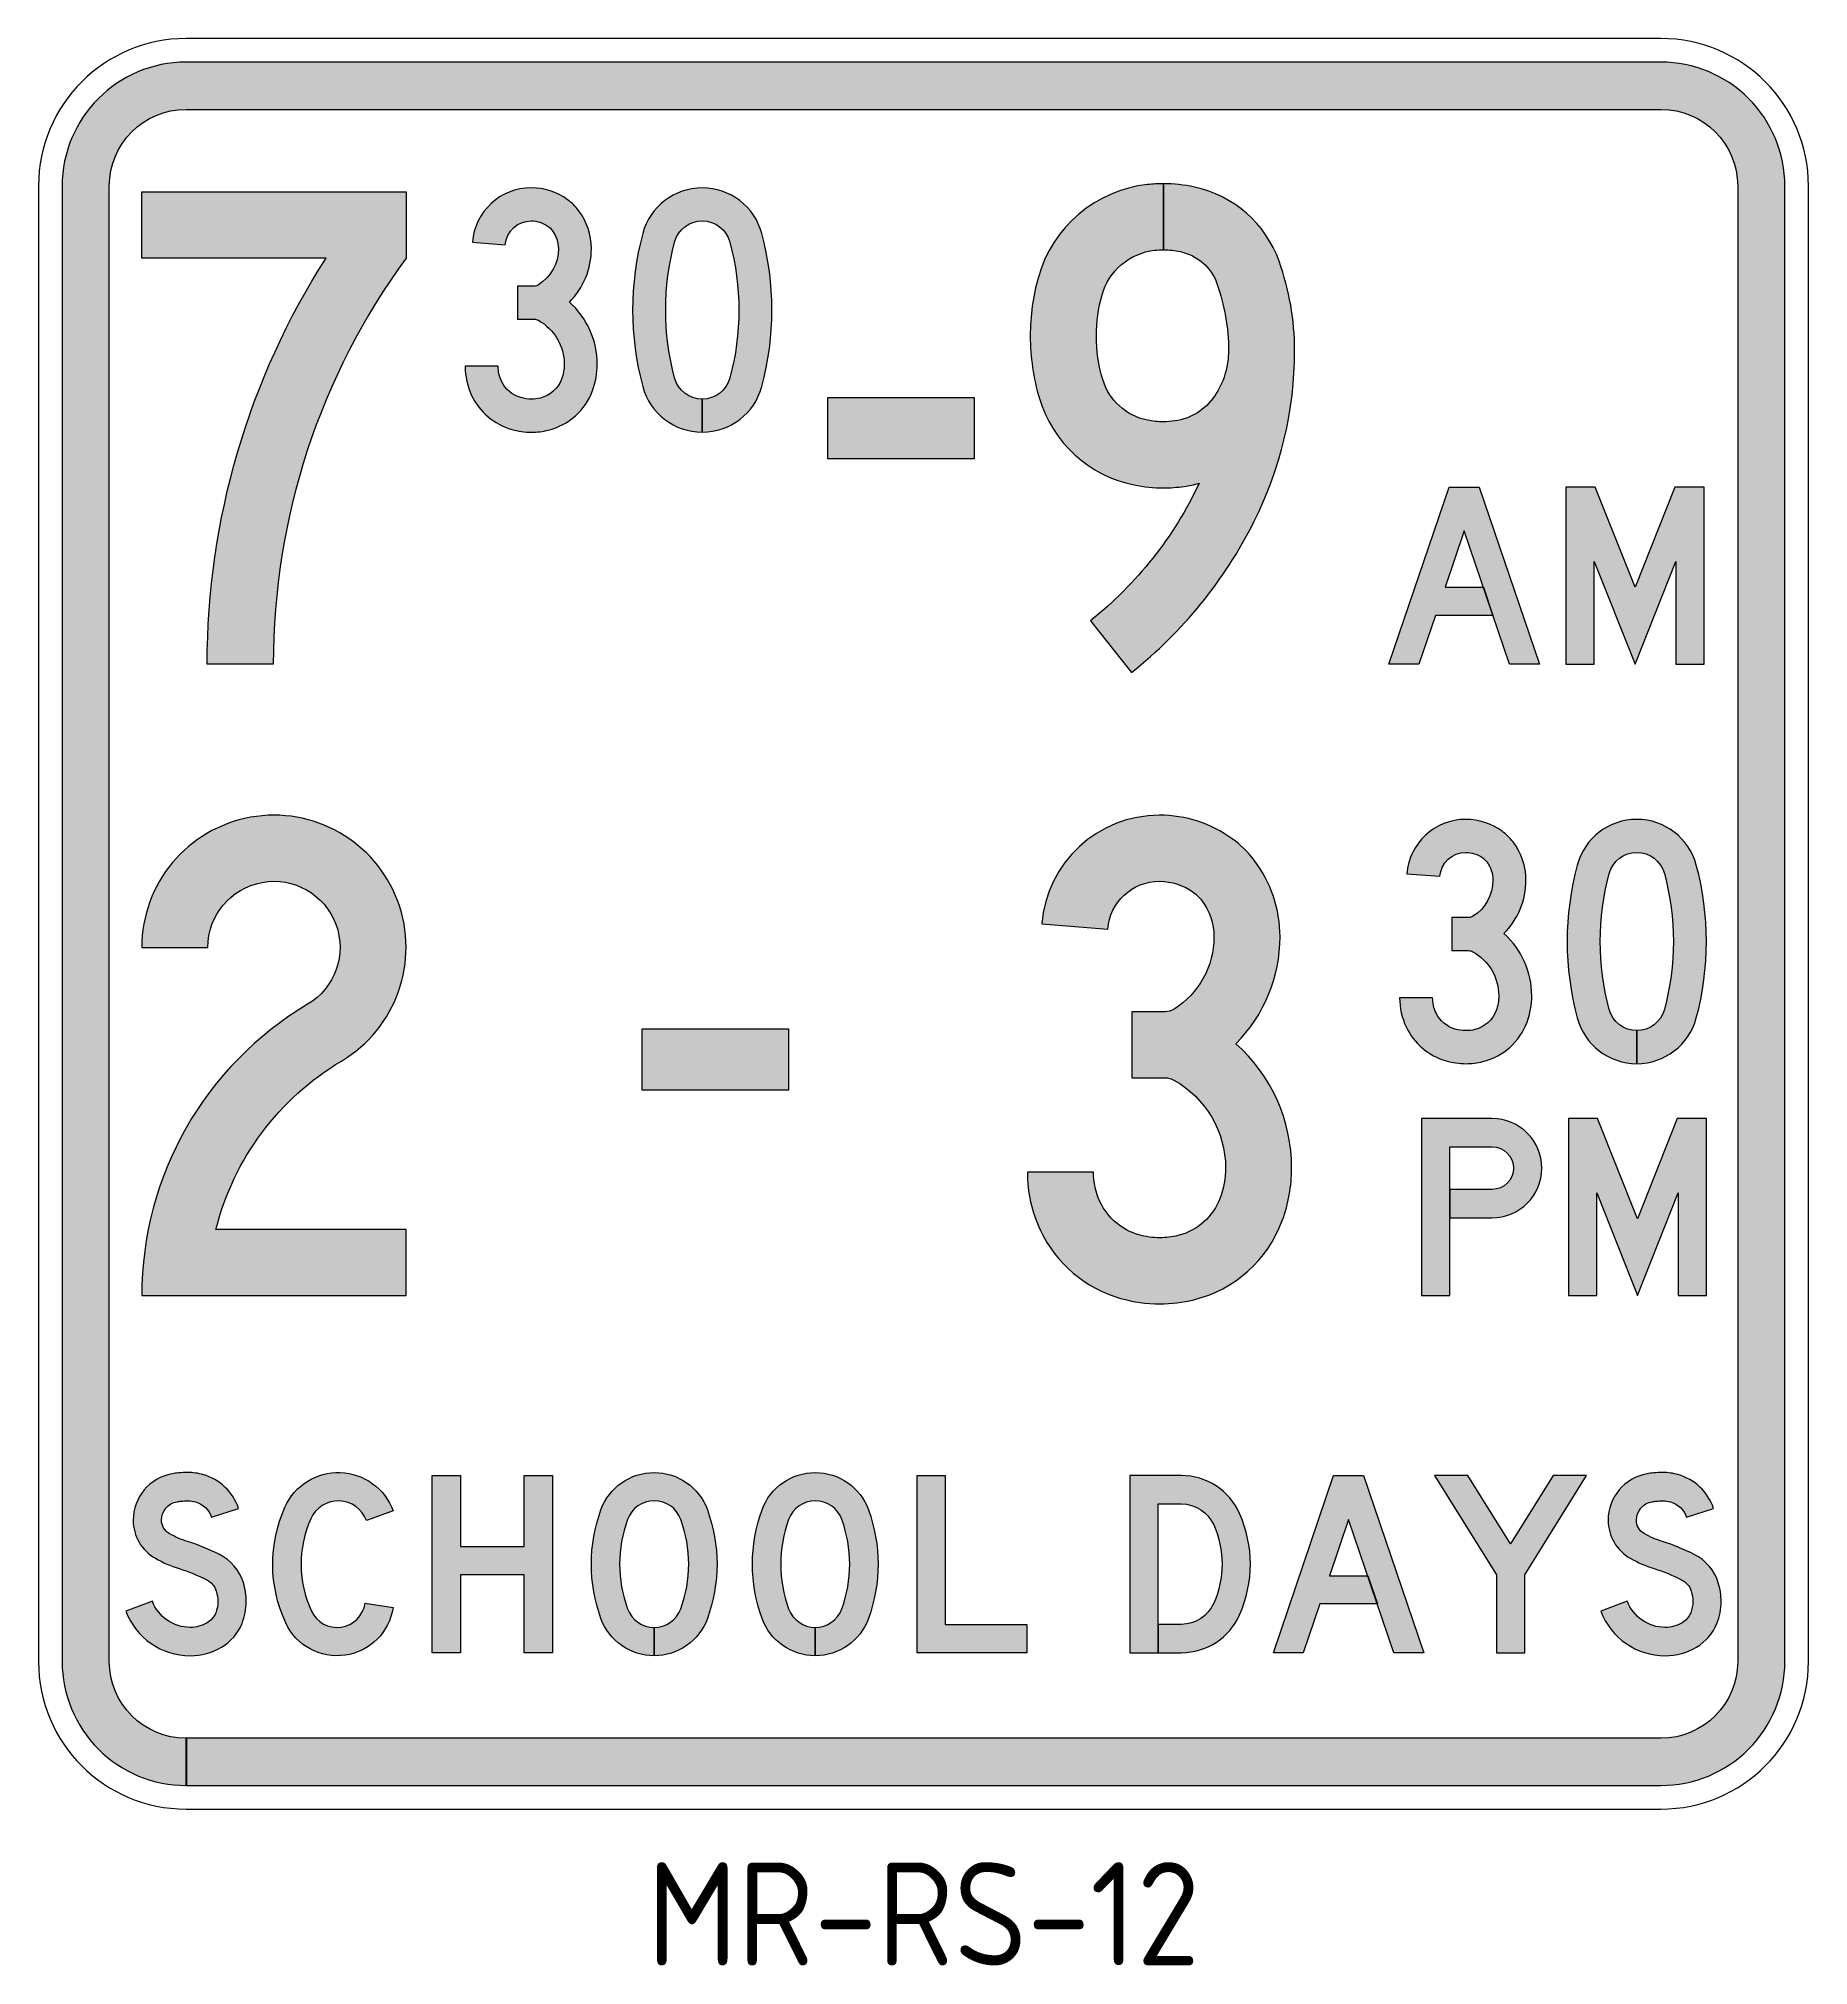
# Model space of a CAD drawing. Header units: millimetres. Extents: x 316.4 to 376.4, y 49.5 to 114.8.
import ezdxf
from ezdxf.enums import TextEntityAlignment as Align

# ---------------------------------------------------------------- set-up
doc = ezdxf.new("R2010")
doc.units = ezdxf.units.MM
doc.layers.add('CNSTRN', color=2, linetype='Continuous')
doc.layers.add('DIM', color=1, linetype='Continuous')
doc.layers.add('GSBWFILL', color=4, linetype='Continuous', lineweight=0)
doc.styles.add('T35', font='isocp2.shx', dxfattribs={"height": 3.5})
doc.styles.add('TSText', font='isocp2.shx', dxfattribs={"height": 25})

# ---------------------------------------------------------------- blocks, each defined once
blk = doc.blocks.new('*U40')
at = {"layer": 'GSBWFILL', "transparency": 33554687}
blk.add_hatch(color=256, dxfattribs=at).paths.add_polyline_path([(-249.8400000000001, -292), (250, -292, 0.414213562373095), (292, -250), (292, 250, 0.414213562373095), (250, 292), (-250, 292, 0.414213562373095), (-292, 250), (-292, -250, 0.414213562373095), (-250, -292), (-250, -276, -0.414213562373095), (-276, -250), (-276, 250, -0.414213562373095), (-250, 276), (250, 276, -0.414213562373095), (276, 250), (276, -250, -0.414213562373095), (250, -276), (-249.8400000000001, -276)])
at = {"layer": 'GSBWFILL', "linetype": 'Continuous', "transparency": 33554687}
for points in [[(-250, -300), (250, -300, 0.414213562373095), (300, -250), (300, 250, 0.414213562373095), (250, 300), (-250, 300, 0.414213562373095), (-300, 250), (-300, -250, 0.414213562373095), (-250, -300)], [(-249.8400000000001, -292), (250, -292, 0.414213562373095), (292, -250), (292, 250, 0.414213562373095), (250, 292), (-250, 292, 0.414213562373095), (-292, 250), (-292, -250, 0.414213562373095), (-250, -292), (-250, -276, -0.414213562373095), (-276, -250), (-276, 250, -0.414213562373095), (-250, 276), (250, 276, -0.414213562373095), (276, 250), (276, -250, -0.414213562373095), (250, -276), (-249.8400000000001, -276), (-249.8400000000001, -292)]]:
    blk.add_lwpolyline(points, format="xyb", close=True, dxfattribs=at).dxf.unprotected_set("ltscale", 0)
at = {"layer": 'GSBWFILL', "color": 250, "transparency": 33554687, "style": 'TSText'}
for s in ['panelStyle:MR-RS-VARIOUS - SCHOOL.ssm', 'levels:GSCOLORFILL|GSBWFILL|GSOUTLINE', 'chevronShoulderRadius:300.000', 'constructPanels:900|600|450', 'panelBorderRadius:300.000', 'chevronTipRadius:300.000', 'constructPanelMode:0', 'panelRoundCorners:0', 'panelStation:none', 'panelHeightLock:1', 'panelWidthLock:1', 'heightRounding:2', 'legendMaterial:0', 'panelName:name', 'widthRounding:2', 'panelStandard:1', 'panelMounting:1', 'panelMaterial:0', 'panelQuantity:1', 'marginAlign:9', 'panelShape:0', 'panelSizes:', 'version:2']:
    blk.add_text(s, height=0.001, dxfattribs=at).set_placement((0, 299.998), align=Align.CENTER)
blk = doc.blocks.new('*U3')
at = {"layer": 'GSBWFILL'}
h = blk.add_hatch(color=256, dxfattribs=at)
edge = h.paths.add_edge_path()
edge.add_arc((70.1138021978752, 139.8349602439575), 31.66503975604246, 74.46761882983742, 89.99999999999937, ccw=False)
edge.add_arc((71.36961921618118, 144.3533723390851), 26.97535701145702, 18.43416843661788, 74.46761882983628, ccw=False)
edge.add_line((96.96080605563552, 152.8833806652067), (127.318809418287, 163.002255693254))
edge.add_arc((71.36961921618013, 144.353372339084), 58.97535701145839, 18.43416843661881, 74.46761882983712)
edge.add_arc((70.11380219787513, 139.8349602439581), 63.66503975604186, 74.46761882983803, 90.00000000000006)
edge.add_arc((70.11380219787479, 87.17811100693719), 116.3218889930628, 89.99999999999987, 95.20208452342816)
edge.add_arc((67.43430500120193, 116.6089654807103), 86.76931042056951, 95.20208452342852, 100.0660043927368)
edge.add_arc((61.58281260194144, 149.5723280011554), 53.29061223869738, 100.0660043927364, 179.9999999999999)
edge.add_arc((57.59622376642022, 149.5723280011556), 49.30402340317619, 180.0000000000001, 240.52539161732)
edge.add_arc((102.7723739602681, 229.5035335058323), 141.1184131237857, 240.5253916173195, 252.4229875600029)
edge.add_arc((-5.154268137836397, -111.1985611304839), 216.2694397253923, 63.49479254048009, 72.42298756000332, ccw=False)
edge.add_arc((81.8551508929528, 63.27562188433962), 21.30308483623306, 17.092358613637998, 63.49479254048009, ccw=False)
edge.add_arc((63.63858117502647, 57.67413260573667), 40.36141882497338, -1.1368683772161603e-13, 17.092358613637487, ccw=False)
edge.add_arc((69.91031519401423, 57.67413260573653), 34.08968480598563, -21.835978028378975, 1.1368683772161603e-13, ccw=False)
edge.add_arc((80.10296240503372, 53.58993848622089), 23.1092158372125, 300.4201037662424, 338.16402197162085, ccw=False)
edge.add_arc((72.8177436446915, 65.99731672222809), 37.49731672222812, 270.00000000000006, 300.4201037662424, ccw=False)
edge.add_arc((72.81774364469152, 74.31938926379087), 45.8193892637909, 200.6540005308844, 270.00000000000006, ccw=False)
edge.add_line((29.94328044301864, 58.15780401743604), (-1.13686837721616e-13, 46.87064510517077))
edge.add_arc((72.81774364469149, 74.31938926379078), 77.81938926379081, 200.6540005308842, 269.9999999999999)
edge.add_arc((72.81774364469143, 65.9973167222284), 69.49731672222843, 269.9999999999999, 300.4201037662422)
edge.add_arc((80.10296240503381, 53.58993848622085), 55.10921583721243, 300.4201037662423, 338.1640219716208)
edge.add_arc((69.91031519401425, 57.67413260573646), 66.08968480598561, 338.1640219716209, 360.0000000000001)
edge.add_arc((63.63858117502667, 57.67413260573663), 72.36141882497319, 359.9999999999999, 377.0923586136376)
edge.add_arc((81.85515089295305, 63.2756218843399), 53.30308483623273, 17.09235861363743, 63.49479254047981)
edge.add_arc((-5.154268137833228, -111.198561130476), 248.2694397253839, 63.49479254047989, 72.4229875600031)
edge.add_arc((102.7723739602719, 229.5035335058409), 109.118413123795, 240.5253916173198, 252.4229875600031, ccw=False)
edge.add_arc((57.59622376642032, 149.5723280011554), 17.30402340317604, 179.9999999999995, 240.5253916173191, ccw=False)
edge.add_arc((61.58281260194153, 149.5723280011556), 21.29061223869724, 100.06600439273649, 180.0000000000001, ccw=False)
edge.add_arc((67.4343050012016, 116.6089654807101), 54.76931042056966, 95.20208452342831, 100.06600439273649, ccw=False)
edge.add_arc((70.11380219787529, 87.17811100693228), 84.32188899306769, 89.99999999999977, 95.20208452342808, ccw=False)
blk.add_lwpolyline([(70.11380219787551, 171.5, -0.06787675261042452), (78.59315953967004, 170.3435695505434, -0.2494830365654269), (96.96080605563552, 152.8833806652067), (127.318809418287, 163.002255693254, 0.2494830365654264), (87.16221351932367, 201.1749061075884, 0.06787675261042452), (70.11380219787506, 203.5, 0.02270227471950201), (59.56703468978421, 203.0208818389779, 0.02122604096759155), (52.26854324855614, 202.0426409332105, 0.3636441175402912), (8.292200363244035, 149.5723280011555, 0.2704077510795036), (33.33678063119186, 106.6495351923277, 0.0519597405227712), (60.15638590907119, 94.97367033413467, -0.03897631886995447), (91.3622734742722, 82.33962051430993, -0.2052815878054308), (102.2173258005501, 69.53687228439209, -0.07471806484743376), (103.9999999999999, 57.67413260573662, -0.09556678149168694), (101.5541485995273, 44.99444737401317, -0.1661941654668835), (91.80399884476228, 33.66202833871628, -0.1335177693873042), (72.81774364469155, 28.49999999999997, -0.3121642975364797), (29.94328044301864, 58.15780401743604), (-1.13686837721616e-13, 46.87064510517077, 0.3121642975364798), (72.81774364469138, -3.500000000000028, 0.1335177693873042), (108.0067626559154, 6.067274401056522, 0.1661941654668837), (131.2582269663246, 33.09202205901265, 0.09556678149168694), (135.9999999999999, 57.67413260573656, 0.07471806484743371), (132.8039568942248, 78.94208351750389, 0.2052815878054319), (105.6432062565886, 110.9762222482267, 0.03897631886995447), (69.8199839289999, 125.4796512773732, -0.05195974052277098), (49.08199018496825, 134.5078979602233, -0.2704077510795024), (40.29220036324429, 149.5723280011556, -0.3636441175402912), (57.86158500182572, 170.5352150791966, -0.02122604096759155), (62.46843668024738, 171.1526866203946, -0.02270227471950201)], format="xyb", close=True, dxfattribs=at)
blk = doc.blocks.new('*U4')
at = {"layer": 'GSBWFILL', "linetype": 'Continuous'}
blk.add_hatch(color=256, dxfattribs=at).paths.add_polyline_path([(13.72124205111108, 164.4021739130435, 0.2166768782576797), (14.62675417347889, 33.60638297872346, 0.7444135620073872), (136, 51.04683606026732), (104.3509964946425, 55.77341803013366, -0.7444135620073867), (43.66437358138194, 47.05319148936167, -0.2166768782576799), (42.94225631924041, 151.3586956521739, -0.6740116141040629), (105.934343747456, 149.1418350505327), (136, 160.0988562745634, 0.6740116141040616)])
at = {"layer": 'GSBWFILL'}
blk.add_lwpolyline([(136, 51.04683606026732, -0.744413562007387), (14.6267541734789, 33.60638297872336, -0.2166768782576799), (13.72124205111101, 164.4021739130435, -0.674011614104063), (136, 160.0988562745634), (105.934343747456, 149.1418350505327, 0.6740116141040626), (42.94225631924041, 151.3586956521739, 0.21667687825768), (43.66437358138194, 47.05319148936167, 0.744413562007387), (104.3509964946425, 55.77341803013366)], format="xyb", close=True, dxfattribs=at)
blk = doc.blocks.new('*U5')
at = {"layer": 'GSBWFILL', "linetype": 'Continuous'}
blk.add_hatch(color=256, dxfattribs=at).paths.add_polyline_path([(0, 0), (32, 0), (32, 88), (104, 88), (104, 0), (136, 0), (136, 200), (104, 200), (104, 120), (32, 120), (32, 200), (0, 200)])
at = {"layer": 'GSBWFILL'}
blk.add_lwpolyline([(0, 200), (32, 200), (32, 120), (104, 120), (104, 200), (136, 200), (136, 0), (104, 0), (104, 88), (32, 88), (32, 0), (0, 0)], close=True, dxfattribs=at)
blk = doc.blocks.new('*U6')
at = {"layer": 'GSBWFILL', "linetype": 'Continuous'}
blk.add_hatch(color=256, dxfattribs=at).paths.add_polyline_path([(10.8974677644866, 161.4928538138885, 0.177215189873418), (10.89746776448655, 38.50714618611153, 0.3148253933391206), (71, -3.499999999999993), (71, 28.5, -0.3148253933391204), (40.9487338822433, 49.50357309305578, -0.1772151898734181), (40.94873388224336, 150.4964269069443, -0.6989247311827949), (101.0512661177567, 150.4964269069442, -0.177215189873418), (101.0512661177567, 49.50357309305575, -0.3147395270879065), (71.00999999999999, 28.50000156250005), (71.00999999999999, -3.499999218749977, 0.3147824596861237), (131.1025322355135, 38.5071461861116, 0.1772151898734178), (131.1025322355134, 161.4928538138885, 0.6989247311827947)])
at = {"layer": 'GSBWFILL'}
blk.add_lwpolyline([(71, -3.499999999999986, -0.3148253933391205), (10.89746776448658, 38.50714618611153, -0.1772151898734181), (10.89746776448658, 161.4928538138885, -0.6989247311827952), (131.1025322355134, 161.4928538138885, -0.1772151898734181), (131.1025322355134, 38.50714618611148, -0.3147824596861233), (71.00999999999999, -3.499999218749981), (71.00999999999999, 28.50000156250004, 0.3147395270879066), (101.0512661177567, 49.50357309305574, 0.1772151898734181), (101.0512661177567, 150.4964269069443, 0.6989247311827952), (40.94873388224335, 150.4964269069442, 0.1772151898734181), (40.94873388224329, 49.50357309305576, 0.3148253933391204), (71, 28.5)], format="xyb", close=True, dxfattribs=at)
blk = doc.blocks.new('*U7')
at = {"layer": 'GSBWFILL', "linetype": 'Continuous'}
blk.add_hatch(color=256, dxfattribs=at).paths.add_polyline_path([(10.8974677644866, 161.4928538138885, 0.177215189873418), (10.89746776448655, 38.50714618611153, 0.3148253933391206), (71, -3.499999999999993), (71, 28.5, -0.3148253933391204), (40.9487338822433, 49.50357309305578, -0.1772151898734181), (40.94873388224336, 150.4964269069443, -0.6989247311827949), (101.0512661177567, 150.4964269069442, -0.177215189873418), (101.0512661177567, 49.50357309305575, -0.3147395270879065), (71.00999999999999, 28.50000156250005), (71.00999999999999, -3.499999218749977, 0.3147824596861237), (131.1025322355135, 38.5071461861116, 0.1772151898734178), (131.1025322355134, 161.4928538138885, 0.6989247311827947)])
at = {"layer": 'GSBWFILL'}
blk.add_lwpolyline([(71, -3.499999999999986, -0.3148253933391205), (10.89746776448658, 38.50714618611153, -0.1772151898734181), (10.89746776448658, 161.4928538138885, -0.6989247311827952), (131.1025322355134, 161.4928538138885, -0.1772151898734181), (131.1025322355134, 38.50714618611148, -0.3147824596861233), (71.00999999999999, -3.499999218749981), (71.00999999999999, 28.50000156250004, 0.3147395270879066), (101.0512661177567, 49.50357309305574, 0.1772151898734181), (101.0512661177567, 150.4964269069443, 0.6989247311827952), (40.94873388224335, 150.4964269069442, 0.1772151898734181), (40.94873388224329, 49.50357309305576, 0.3148253933391204), (71, 28.5)], format="xyb", close=True, dxfattribs=at)
blk = doc.blocks.new('*U8')
at = {"layer": 'GSBWFILL', "linetype": 'Continuous'}
blk.add_hatch(color=256, dxfattribs=at).paths.add_polyline_path([(32, 32), (124, 32), (124, 0), (0, 0), (0, 200), (32, 200)])
at = {"layer": 'GSBWFILL'}
blk.add_lwpolyline([(32, 32), (124, 32), (124, 0), (0, 0), (0, 200), (32, 200)], close=True, dxfattribs=at)
blk = doc.blocks.new('*U2')
at = {"layer": 'CNSTRN', "color": 28}
for name, p, xscale, yscale, zscale in [('*U3', (0, 0), 0.300000000000001, 0.300000000000001, 0.300000000000001), ('*U4', (49.80000000000018, 0), 0.300000000000001, 0.300000000000001, 0.300000000000001), ('*U5', (103.8000000000002, 0), 0.300000000000001, 0.300000000000001, 0.300000000000001), ('*U6', (157.7999999999997, 0), 0.3, 0.3, 0.3), ('*U7', (212.4000000000001, 0), 0.3, 0.3, 0.3), ('*U8', (268.2000000000003, 0), 0.3, 0.3, 0.3)]:
    blk.add_blockref(name, p, dxfattribs=dict(at, xscale=xscale, yscale=yscale, zscale=zscale))
blk = doc.blocks.new('*U10')
at = {"layer": 'GSBWFILL', "linetype": 'Continuous'}
blk.add_hatch(color=256, dxfattribs=at).paths.add_polyline_path([(0, 0), (32, 0), (32, 168), (58.06346010171023, 168, -0.2964931262111151), (94.62198769690465, 144.2318840579709, -0.212019282081777), (94.62198769690458, 55.76811594202892, -0.2964931262111143), (58.06346010171029, 32), (32.00999999999999, 31.99999999999999), (32.00999999999999, 0), (58.06346010171028, 0, 0.2964931262111141), (123.8688097730599, 42.78260869565198, 0.2120192820817773), (123.8688097730601, 157.2173913043477, 0.2964931262111152), (58.06346010171021, 200), (0, 200)])
at = {"layer": 'GSBWFILL'}
blk.add_lwpolyline([(32.00999999999999, 31.99999999999999), (32.00999999999999, 0), (58.06346010171023, 0, 0.2964931262111147), (123.86880977306, 42.78260869565205, 0.2120192820817774), (123.8688097730601, 157.2173913043478, 0.2964931262111148), (58.06346010171023, 200), (0, 200), (0, 0), (32, 0), (32, 168), (58.06346010171023, 168, -0.2964931262111147), (94.62198769690463, 144.231884057971, -0.2120192820817771), (94.62198769690457, 55.76811594202893, -0.2964931262111147), (58.06346010171023, 32)], format="xyb", close=True, dxfattribs=at)
blk = doc.blocks.new('*U11')
at = {"layer": 'GSBWFILL', "linetype": 'Continuous'}
blk.add_hatch(color=256, dxfattribs=at).paths.add_polyline_path([(0, 0), (68, 200), (102, 200), (170, 0), (136.2009704281322, 0), (85, 150.5910894945062), (63.37275643622598, 86.9815496010532), (106.6166813670329, 86.9815496010532), (117.4966813670329, 54.9815496010532), (52.49275643622593, 54.9815496010532), (33.79902957186789, 0)])
at = {"layer": 'GSBWFILL'}
blk.add_lwpolyline([(0, 0), (68, 200), (102, 200), (170, 0), (136.2009704281322, 0), (85, 150.5910894945062), (63.37275643622598, 86.9815496010532), (106.6166813670329, 86.9815496010532), (117.4966813670329, 54.9815496010532), (52.49275643622593, 54.9815496010532), (33.79902957186789, 0)], close=True, dxfattribs=at)
blk = doc.blocks.new('*U12')
at = {"layer": 'GSBWFILL', "linetype": 'Continuous'}
blk.add_hatch(color=256, dxfattribs=at).paths.add_polyline_path([(70.00000000000001, 87.99999999999996), (70, 0), (102, 0), (102, 87.99999999999997), (172, 200), (134.2640754717736, 200), (86.00000000000001, 122.7774792451623), (37.73592452822641, 200), (0, 200)])
at = {"layer": 'GSBWFILL'}
blk.add_lwpolyline([(70, 0), (102, 0), (102, 87.99999999999997), (172, 200), (134.2640754717736, 200), (86, 122.7774792451623), (37.73592452822641, 200), (0, 200), (70, 87.99999999999997)], close=True, dxfattribs=at)
blk = doc.blocks.new('*U13')
at = {"layer": 'GSBWFILL'}
h = blk.add_hatch(color=256, dxfattribs=at)
edge = h.paths.add_edge_path()
edge.add_arc((70.1138021978752, 139.8349602439575), 31.66503975604246, 74.46761882983742, 89.99999999999937, ccw=False)
edge.add_arc((71.36961921618118, 144.3533723390851), 26.97535701145702, 18.43416843661788, 74.46761882983628, ccw=False)
edge.add_line((96.96080605563552, 152.8833806652067), (127.318809418287, 163.002255693254))
edge.add_arc((71.36961921618013, 144.353372339084), 58.97535701145839, 18.43416843661881, 74.46761882983712)
edge.add_arc((70.11380219787513, 139.8349602439581), 63.66503975604186, 74.46761882983803, 90.00000000000006)
edge.add_arc((70.11380219787479, 87.17811100693719), 116.3218889930628, 89.99999999999987, 95.20208452342816)
edge.add_arc((67.43430500120193, 116.6089654807103), 86.76931042056951, 95.20208452342852, 100.0660043927368)
edge.add_arc((61.58281260194144, 149.5723280011554), 53.29061223869738, 100.0660043927364, 179.9999999999999)
edge.add_arc((57.59622376642022, 149.5723280011556), 49.30402340317619, 180.0000000000001, 240.52539161732)
edge.add_arc((102.7723739602681, 229.5035335058323), 141.1184131237857, 240.5253916173195, 252.4229875600029)
edge.add_arc((-5.154268137836397, -111.1985611304839), 216.2694397253923, 63.49479254048009, 72.42298756000332, ccw=False)
edge.add_arc((81.8551508929528, 63.27562188433962), 21.30308483623306, 17.092358613637998, 63.49479254048009, ccw=False)
edge.add_arc((63.63858117502647, 57.67413260573667), 40.36141882497338, -1.1368683772161603e-13, 17.092358613637487, ccw=False)
edge.add_arc((69.91031519401423, 57.67413260573653), 34.08968480598563, -21.835978028378975, 1.1368683772161603e-13, ccw=False)
edge.add_arc((80.10296240503372, 53.58993848622089), 23.1092158372125, 300.4201037662424, 338.16402197162085, ccw=False)
edge.add_arc((72.8177436446915, 65.99731672222809), 37.49731672222812, 270.00000000000006, 300.4201037662424, ccw=False)
edge.add_arc((72.81774364469152, 74.31938926379087), 45.8193892637909, 200.6540005308844, 270.00000000000006, ccw=False)
edge.add_line((29.94328044301864, 58.15780401743604), (-1.13686837721616e-13, 46.87064510517077))
edge.add_arc((72.81774364469149, 74.31938926379078), 77.81938926379081, 200.6540005308842, 269.9999999999999)
edge.add_arc((72.81774364469143, 65.9973167222284), 69.49731672222843, 269.9999999999999, 300.4201037662422)
edge.add_arc((80.10296240503381, 53.58993848622085), 55.10921583721243, 300.4201037662423, 338.1640219716208)
edge.add_arc((69.91031519401425, 57.67413260573646), 66.08968480598561, 338.1640219716209, 360.0000000000001)
edge.add_arc((63.63858117502667, 57.67413260573663), 72.36141882497319, 359.9999999999999, 377.0923586136376)
edge.add_arc((81.85515089295305, 63.2756218843399), 53.30308483623273, 17.09235861363743, 63.49479254047981)
edge.add_arc((-5.154268137833228, -111.198561130476), 248.2694397253839, 63.49479254047989, 72.4229875600031)
edge.add_arc((102.7723739602719, 229.5035335058409), 109.118413123795, 240.5253916173198, 252.4229875600031, ccw=False)
edge.add_arc((57.59622376642032, 149.5723280011554), 17.30402340317604, 179.9999999999995, 240.5253916173191, ccw=False)
edge.add_arc((61.58281260194153, 149.5723280011556), 21.29061223869724, 100.06600439273649, 180.0000000000001, ccw=False)
edge.add_arc((67.4343050012016, 116.6089654807101), 54.76931042056966, 95.20208452342831, 100.06600439273649, ccw=False)
edge.add_arc((70.11380219787529, 87.17811100693228), 84.32188899306769, 89.99999999999977, 95.20208452342808, ccw=False)
blk.add_lwpolyline([(70.11380219787551, 171.5, -0.06787675261042452), (78.59315953967004, 170.3435695505434, -0.2494830365654269), (96.96080605563552, 152.8833806652067), (127.318809418287, 163.002255693254, 0.2494830365654264), (87.16221351932367, 201.1749061075884, 0.06787675261042452), (70.11380219787506, 203.5, 0.02270227471950201), (59.56703468978421, 203.0208818389779, 0.02122604096759155), (52.26854324855614, 202.0426409332105, 0.3636441175402912), (8.292200363244035, 149.5723280011555, 0.2704077510795036), (33.33678063119186, 106.6495351923277, 0.0519597405227712), (60.15638590907119, 94.97367033413467, -0.03897631886995447), (91.3622734742722, 82.33962051430993, -0.2052815878054308), (102.2173258005501, 69.53687228439209, -0.07471806484743376), (103.9999999999999, 57.67413260573662, -0.09556678149168694), (101.5541485995273, 44.99444737401317, -0.1661941654668835), (91.80399884476228, 33.66202833871628, -0.1335177693873042), (72.81774364469155, 28.49999999999997, -0.3121642975364797), (29.94328044301864, 58.15780401743604), (-1.13686837721616e-13, 46.87064510517077, 0.3121642975364798), (72.81774364469138, -3.500000000000028, 0.1335177693873042), (108.0067626559154, 6.067274401056522, 0.1661941654668837), (131.2582269663246, 33.09202205901265, 0.09556678149168694), (135.9999999999999, 57.67413260573656, 0.07471806484743371), (132.8039568942248, 78.94208351750389, 0.2052815878054319), (105.6432062565886, 110.9762222482267, 0.03897631886995447), (69.8199839289999, 125.4796512773732, -0.05195974052277098), (49.08199018496825, 134.5078979602233, -0.2704077510795024), (40.29220036324429, 149.5723280011556, -0.3636441175402912), (57.86158500182572, 170.5352150791966, -0.02122604096759155), (62.46843668024738, 171.1526866203946, -0.02270227471950201)], format="xyb", close=True, dxfattribs=at)
blk = doc.blocks.new('*U9')
at = {"layer": 'CNSTRN', "color": 28, "xscale": 0.3, "yscale": 0.3, "zscale": 0.3}
for name, p in [('*U10', (0, 0)), ('*U11', (48.60000000000036, 0)), ('*U12', (103.2000000000007, 0)), ('*U13', (159.6000000000013, 0))]:
    blk.add_blockref(name, p, dxfattribs=at)
blk = doc.blocks.new('*U1')
at = {"layer": 'CNSTRN'}
for name, p in [('*U2', (-270.4000000000001, 0)), ('*U9', (70, 0))]:
    blk.add_blockref(name, p, dxfattribs=at)
blk = doc.blocks.new('*U16')
at = {"layer": 'GSBWFILL', "linetype": 'Continuous'}
blk.add_hatch(color=256, dxfattribs=at).paths.add_polyline_path([(78.06972671074709, 172, 0.1433369753459207), (27.72750158428391, 0), (55.72750158428391, 7.21433546582717e-15, -0.1594251602212734), (112, 171.9999999999999), (112, 200), (0, 200), (0, 172)])
at = {"layer": 'GSBWFILL'}
blk.add_lwpolyline([(78.06972671074709, 172), (0, 172), (0, 200), (112, 200), (112, 172, 0.1594251602212734), (55.72750158428391, 7.21433546582717e-15), (27.72750158428391, 0, -0.1433369753459207)], format="xyb", close=True, dxfattribs=at)
blk = doc.blocks.new('*U15')
at = {"layer": 'GSBWFILL', "color": 28, "xscale": 0.8, "yscale": 0.8, "zscale": 0.8}
blk.add_blockref('*U16', (0, 0), dxfattribs=at)
blk = doc.blocks.new('*U18')
at = {"layer": 'GSBWFILL'}
blk.add_hatch(color=256, dxfattribs=at).paths.add_polyline_path([(79.06559385983343, 151.982865284805, -0.2572183542099593), (62.18228721631272, 121.3351973056673, -0.1418789520415105), (58.43217695634839, 120.2492134167119), (44.34591521006371, 120.2492134167119), (44.34591521006371, 92.2492134167119), (58.43217670941601, 92.24921341671187, -0.1276677439317183), (62.08645263713743, 91.3006870078609, -0.2721538480983702), (84, 54.02313043583626, -0.08871092385597339), (81.75201983615506, 41.45258501011412, -0.2487393613987962), (63.82291649832285, 25.43025094220387, -0.06050160346199018), (56.16323677358434, 24.5, -0.06985037675322504), (47.19446179470941, 25.75908780658552, -0.2154827893176531), (30.866011501809, 39.60818948092788, -0.1111791225169995), (28.00000000000001, 52.33803142670195), (0, 52.33803142670193, 0.111179122517), (5.567629022059691, 27.60852932289372, 0.2154827893176532), (39.4848053026044, -1.158586624422576, 0.06985037675322484), (56.16323677358429, -3.5, 0.06050160346199041), (70.52513625746963, -1.755779483367647, 0.2487393613987976), (108.0166441573397, 31.74848745974736, 0.08871092385597341), (112, 54.02313043583628, 0.2135633460853726), (88.41694618036468, 106.7181447952701, 0.1979256153514739), (107.0655938598335, 151.982865284805, 0.1640392514611141), (96.13756926051002, 184.3957288083818, 0.07313119875606869), (86.86127199355462, 193.4707212456755, 0.158412135086871), (56, 203.5, 0.3911906155573765), (6.147615321217472, 157.4492843924172), (34.05975567646675, 155.2328862357525, -0.3911906155573769), (56.00000000000006, 175.5, -0.15841213508687), (70.40083702608212, 170.8200241111145, -0.0731311987560689), (73.85340527747815, 167.4423800071171, -0.164039251461114)])
blk.add_lwpolyline([(108.0166441573397, 31.74848745974736, 0.08871092385597341), (112, 54.02313043583628, 0.2135633460853725), (88.41694618036468, 106.7181447952701, 0.1979256153514738), (107.0655938598335, 151.982865284805, 0.1640392514611141), (96.13756926051002, 184.3957288083818, 0.07313119875606872), (86.86127199355462, 193.4707212456755, 0.158412135086871), (56, 203.5, 0.3911906155573764), (6.147615321217472, 157.4492843924172), (34.05975567646675, 155.2328862357525, -0.3911906155573769), (56.00000000000006, 175.5, -0.1584121350868701), (70.40083702608212, 170.8200241111145, -0.07313119875606891), (73.85340527747815, 167.4423800071171, -0.164039251461114), (79.06559385983343, 151.982865284805, -0.2572183542099591), (62.18228721631272, 121.3351973056673, -0.141878952041503), (58.4321769563486, 120.2492134167119), (44.34591521006371, 120.2492134167119), (44.34591521006371, 92.24921341671188), (58.43217670941601, 92.24921341671187, -0.1276677439317183), (62.08645263713743, 91.3006870078609, -0.2721538480983702), (84, 54.02313043583626, -0.08871092385597341), (81.75201983615506, 41.45258501011412, -0.2487393613987963), (63.82291649832285, 25.43025094220387, -0.06050160346199018), (56.16323677358434, 24.5, -0.06985037675322504), (47.19446179470941, 25.75908780658552, -0.215482789317653), (30.866011501809, 39.60818948092788, -0.1111791225169995), (28, 52.33803142670195), (0, 52.33803142670193, 0.111179122517), (5.567629022059691, 27.60852932289372, 0.2154827893176532), (39.4848053026044, -1.158586624422576, 0.06985037675322482), (56.16323677358429, -3.5, 0.06050160346199041), (70.52513625746963, -1.755779483367647, 0.2487393613987975)], format="xyb", close=True, dxfattribs=at)
blk = doc.blocks.new('*U19')
at = {"layer": 'GSBWFILL', "linetype": 'Continuous'}
blk.add_hatch(color=256, dxfattribs=at).paths.add_polyline_path([(8.543920128746649, 164.7993942348763, 0.1318518518518518), (8.543920128746713, 35.20060576512357, 0.3393449963604895), (59, -3.500000000000064), (59, 24.49999999999995, -0.339344996360489), (35.58700107432706, 42.45813791942977, -0.1318518518518517), (35.58700107432706, 157.5418620805702, -0.7670157068062815), (82.4129989256729, 157.5418620805702, -0.1318518518518519), (82.41299892567302, 42.45813791942976, -0.3392299954809407), (59.00999999999999, 24.50000206258143), (59.00999999999999, -3.499999042905948, 0.339291631812318), (109.4560798712533, 35.2006057651236, 0.1318518518518518), (109.4560798712533, 164.7993942348763, 0.767015706806283)])
at = {"layer": 'GSBWFILL'}
blk.add_lwpolyline([(59, 24.49999999999994, -0.3393449963604899), (35.58700107432702, 42.45813791942983, -0.1318518518518517), (35.58700107432708, 157.5418620805703, -0.7670157068062822), (82.41299892567292, 157.5418620805702, -0.1318518518518519), (82.41299892567298, 42.45813791942972, -0.3392299954809397), (59.00999999999999, 24.50000206258143), (59.00999999999999, -3.499999042905962, 0.339291631812318), (109.4560798712533, 35.20060576512356, 0.1318518518518518), (109.4560798712533, 164.7993942348763, 0.7670157068062825), (8.543920128746663, 164.7993942348764, 0.1318518518518518), (8.543920128746663, 35.2006057651236, 0.3393449963604898), (59, -3.500000000000064)], format="xyb", close=True, dxfattribs=at)
blk = doc.blocks.new('*U17')
at = {"layer": 'GSBWFILL', "color": 28}
for name, p, xscale, yscale, zscale in [('*U18', (0, 0), 0.3999999999999984, 0.3999999999999984, 0.3999999999999984), ('*U19', (56.79999999999973, 0), 0.399999999999997, 0.399999999999997, 0.399999999999997)]:
    blk.add_blockref(name, p, dxfattribs=dict(at, xscale=xscale, yscale=yscale, zscale=zscale))
blk = doc.blocks.new('*U21')
at = {"layer": 'GSBWFILL', "linetype": 'Continuous'}
blk.add_hatch(color=256, dxfattribs=at).paths.add_polyline_path([(0, 113), (0, 87), (62, 87), (62, 113)])
at = {"layer": 'GSBWFILL'}
blk.add_lwpolyline([(0, 113), (62, 113), (62, 87), (0, 86.99999999999999)], close=True, dxfattribs=at)
blk = doc.blocks.new('*U20')
at = {"layer": 'GSBWFILL', "color": 28, "xscale": 0.8, "yscale": 0.8, "zscale": 0.8}
blk.add_blockref('*U21', (0, 0), dxfattribs=at)
blk = doc.blocks.new('*U23')
at = {"layer": 'GSBWFILL'}
h = blk.add_hatch(color=256, dxfattribs=at)
edge = h.paths.add_edge_path()
edge.add_arc((56.42128711042226, 141.0528427986546), 34.44715720134542, 77.88173887077812, 89.99999999999937, ccw=False)
edge.add_arc((59.22959894674815, 154.1321073888978), 21.06979656511982, 19.695622455793114, 77.88173887077892, ccw=False)
edge.add_arc((-0.3239890122372344, 132.8139690239198), 84.32398901223718, -2.2737367544323206e-13, 19.695622455792886, ccw=False)
edge.add_arc((49.52055234581982, 132.8139690239194), 34.47944765418012, -33.954983335729594, 1.1368683772161603e-13, ccw=False)
edge.add_arc((57.82940326962735, 127.2190715233565), 24.46246798384722, 278.1073099177223, 326.0450166642702, ccw=False)
edge.add_arc((56.42128711042311, 137.1039704936169), 34.44715720134752, 269.9999999999994, 278.1073099177217, ccw=False)
edge.add_arc((56.42128711042251, 137.1039704936144), 34.44715720134505, 258.6052896560554, 270.00000000000034, ccw=False)
edge.add_arc((54.53104450060502, 127.7249429299079), 24.87954646695918, 196.6346964571661, 258.6052896560547, ccw=False)
edge.add_arc((92.34129478200981, 139.0216041064651), 64.34129478200987, 180.0000000000001, 196.6346964571664, ccw=False)
edge.add_arc((92.3412947820103, 139.0216041064647), 64.34129478201035, 164.3268128992555, 179.9999999999997, ccw=False)
edge.add_arc((55.52022474278077, 149.3529498363172), 26.09828361103182, 96.19578499423437, 164.3268128992564, ccw=False)
edge.add_arc((56.42128711041968, 141.0528427986553), 34.44715720134441, 90.00831647432477, 96.19578499422943, ccw=False)
edge.add_line((56.41628711042218, 175.4999996371251), (56.4162871104224, 203.4999997998308))
edge.add_arc((56.4212871104228, 141.0528427986554), 62.4471572013446, 90.00458754106243, 96.19578499423427)
edge.add_arc((55.52022474278087, 149.3529498363169), 54.09828361103208, 96.19578499423422, 164.3268128992558)
edge.add_arc((92.34129478201044, 139.021604106465), 92.3412947820105, 164.3268128992558, 180)
edge.add_arc((92.34129478201005, 139.0216041064652), 92.34129478201011, 180.0000000000001, 196.6346964571664)
edge.add_arc((54.53104450060469, 127.7249429299077), 52.87954646695879, 196.6346964571662, 258.605289656055)
edge.add_arc((56.42128711042323, 137.1039704936145), 62.44715720134514, 258.6052896560544, 269.9999999999993)
edge.add_arc((56.42128711042314, 137.1039704936182), 62.44715720134889, 269.9999999999994, 278.1073099177217)
edge.add_arc((57.82940326962688, 127.2190715233567), 52.46246798384751, 278.1073099177227, 285.1849277156727)
edge.add_arc((-76.72783324312516, 146.662651424368), 164.0213699767941, 308.55501118228125, 334.7082986462901, ccw=False)
edge.add_line((25.50106929753888, 18.39628290012945), (42.95251036002712, -3.5))
edge.add_arc((-76.72783324312547, 146.6626514243683), 192.0213699767945, 308.5550111822812, 333.2445168214691)
edge.add_arc((-49.25909148555198, 132.8139690239193), 161.2590914855519, 333.2445168214692, 360.0000000000001)
edge.add_arc((-0.3239890122378171, 132.8139690239198), 112.3239890122378, 359.9999999999999, 379.6956224557927)
edge.add_arc((59.22959894674814, 154.1321073888978), 49.06979656511989, 19.69562245579295, 77.88173887077885)
edge.add_arc((56.42128711042239, 141.0528427986541), 62.4471572013459, 77.8817388707786, 89.9999999999999)
edge.add_line((56.42128711042251, 203.5), (56.42128711042263, 175.5))
blk.add_lwpolyline([(56.42128711042263, 175.5, -0.05292522210720448), (63.65278530554015, 174.7323925745677, -0.2594841674007651), (79.06673439145135, 161.2331203197433, -0.0861505550273166), (83.99999999999994, 132.8139690239195, -0.1492501977795737), (78.12044971231666, 113.5557712587288, -0.2122724922251803), (61.27928495464829, 103.0010894393738, -0.03538957602267577), (56.42128711042272, 102.6568132922694, -0.0497598113727579), (49.61567114874282, 103.3357867900702, -0.2771863693133113), (30.69272210056107, 120.6027089016592, -0.0727102854520789), (27.99999999999994, 139.021604106465, -0.06849399081465514), (30.39232034087179, 156.4033986029118, -0.3063559470172042), (52.7035356448368, 175.2987909282413, -0.02700448590905876), (56.41628711042218, 175.4999996371251), (56.4162871104224, 203.4999997998308, 0.02702076832215559), (49.6816014855694, 203.1352403055783, 0.306355947017202), (3.433408646156138, 163.9675958661069, 0.06849399081465514), (-5.684341886080801e-14, 139.021604106465, 0.07271028545207886), (3.864539035099881, 112.5871868721155, 0.2771863693133121), (44.08379965603211, 75.88768307072145, 0.0497598113727579), (56.4212871104225, 74.65681329226936, 0.03538957602267577), (65.22805607800223, 75.2809305903454, 0.03089175449247574), (71.57117615674457, 76.58830790206514, -0.1146131852381842), (25.50106929753888, 18.39628290012945), (42.95251036002712, -3.5, 0.1081469774908508), (94.73493487821582, 60.21772285170908, 0.1172760840982714), (111.9999999999999, 132.8139690239195, 0.08615055502731603), (105.4286307075838, 170.6697734667805, 0.2594841674007656), (69.53083057585873, 202.1084511623208, 0.05292522210720426), (56.42128711042251, 203.5)], format="xyb", close=True, dxfattribs=at)
blk = doc.blocks.new('*U22')
at = {"layer": 'GSBWFILL', "color": 28, "xscale": 0.8, "yscale": 0.8, "zscale": 0.8}
blk.add_blockref('*U23', (0, 0), dxfattribs=at)
blk = doc.blocks.new('*U25')
at = {"layer": 'GSBWFILL', "linetype": 'Continuous'}
blk.add_hatch(color=256, dxfattribs=at).paths.add_polyline_path([(0, 0), (68, 200), (102, 200), (170, 0), (136.2009704281322, 0), (85, 150.5910894945062), (63.37275643622598, 86.9815496010532), (106.6166813670329, 86.9815496010532), (117.4966813670329, 54.9815496010532), (52.49275643622593, 54.9815496010532), (33.79902957186789, 0)])
at = {"layer": 'GSBWFILL'}
blk.add_lwpolyline([(0, 0), (68, 200), (102, 200), (170, 0), (136.2009704281322, 0), (85, 150.5910894945062), (63.37275643622598, 86.9815496010532), (106.6166813670329, 86.9815496010532), (117.4966813670329, 54.9815496010532), (52.49275643622593, 54.9815496010532), (33.79902957186789, 0)], close=True, dxfattribs=at)
blk = doc.blocks.new('*U26')
at = {"layer": 'GSBWFILL', "linetype": 'Continuous'}
blk.add_hatch(color=256, dxfattribs=at).paths.add_polyline_path([(32, 116), (78, -1.4210854715202e-14), (124, 116), (124, 0), (156, 0), (156, 200), (122.8861186431857, 200), (78.00000000000001, 86.80891820414053), (33.11388135681437, 200), (-3.552713678800501e-15, 200), (0, 0), (32, 0)])
at = {"layer": 'GSBWFILL'}
blk.add_lwpolyline([(156, 0), (156, 200), (122.8861186431857, 200), (78, 86.80891820414051), (33.11388135681437, 200), (0, 200), (0, 0), (32, 0), (32, 116), (78, 0), (124, 116), (124, 0)], close=True, dxfattribs=at)
blk = doc.blocks.new('*U24')
at = {"layer": 'GSBWFILL', "color": 28, "xscale": 0.3, "yscale": 0.3, "zscale": 0.3}
for name, p in [('*U25', (0, 0)), ('*U26', (60, 0))]:
    blk.add_blockref(name, p, dxfattribs=at)
blk = doc.blocks.new('*U14')
at = {"layer": 'GSBWFILL'}
for name, p in [('*U15', (-264.8000000000002, 0)), ('*U17', (-155.2000000000003, 80)), ('*U22', (36.39999999999964, 0)), ('*U20', (-32.20000000000073, 0)), ('*U24', (158, 0))]:
    blk.add_blockref(name, p, dxfattribs=at)
blk = doc.blocks.new('*U29')
at = {"layer": 'GSBWFILL', "linetype": 'Continuous'}
blk.add_hatch(color=256, dxfattribs=at).paths.add_polyline_path([(7.105427357601002e-15, 147.5), (28, 147.5, -1.720287708574407), (70.28571428606928, 123.4185057079758, 0.2647852299283486), (0, 0), (112, 0), (112, 28), (31.44511408668849, 28, -0.2002433019730203), (84.57142857142856, 99.33701141553038, 1.720287708589)])
at = {"layer": 'GSBWFILL'}
blk.add_lwpolyline([(112, 28), (31.44511408668848, 28, -0.2002433019730203), (84.57142857142856, 99.33701141553036, 1.720287708589), (0, 147.5), (28, 147.5, -1.720287708588999), (70.28571428571428, 123.4185057077652, 0.2647852299275791), (0, 0), (112, 0)], format="xyb", close=True, dxfattribs=at)
blk = doc.blocks.new('*U28')
at = {"layer": 'CNSTRN', "color": 28, "xscale": 0.8, "yscale": 0.8, "zscale": 0.8}
blk.add_blockref('*U29', (0, 0), dxfattribs=at)
blk = doc.blocks.new('*U31')
at = {"layer": 'GSBWFILL', "linetype": 'Continuous'}
blk.add_hatch(color=256, dxfattribs=at).paths.add_polyline_path([(0, 113), (0, 87), (62, 87), (62, 113)])
at = {"layer": 'GSBWFILL'}
blk.add_lwpolyline([(0, 113), (62, 113), (62, 87), (0, 86.99999999999999)], close=True, dxfattribs=at)
blk = doc.blocks.new('*U30')
at = {"layer": 'CNSTRN', "color": 28, "xscale": 0.8, "yscale": 0.8, "zscale": 0.8}
blk.add_blockref('*U31', (0, 0), dxfattribs=at)
blk = doc.blocks.new('*U33')
at = {"layer": 'GSBWFILL'}
blk.add_hatch(color=256, dxfattribs=at).paths.add_polyline_path([(79.06559385983343, 151.982865284805, -0.2572183542099593), (62.18228721631272, 121.3351973056673, -0.1418789520415105), (58.43217695634839, 120.2492134167119), (44.34591521006371, 120.2492134167119), (44.34591521006371, 92.2492134167119), (58.43217670941601, 92.24921341671187, -0.1276677439317183), (62.08645263713743, 91.3006870078609, -0.2721538480983702), (84, 54.02313043583626, -0.08871092385597339), (81.75201983615506, 41.45258501011412, -0.2487393613987962), (63.82291649832285, 25.43025094220387, -0.06050160346199018), (56.16323677358434, 24.5, -0.06985037675322504), (47.19446179470941, 25.75908780658552, -0.2154827893176531), (30.866011501809, 39.60818948092788, -0.1111791225169995), (28.00000000000001, 52.33803142670195), (0, 52.33803142670193, 0.111179122517), (5.567629022059691, 27.60852932289372, 0.2154827893176532), (39.4848053026044, -1.158586624422576, 0.06985037675322484), (56.16323677358429, -3.5, 0.06050160346199041), (70.52513625746963, -1.755779483367647, 0.2487393613987976), (108.0166441573397, 31.74848745974736, 0.08871092385597341), (112, 54.02313043583628, 0.2135633460853726), (88.41694618036468, 106.7181447952701, 0.1979256153514739), (107.0655938598335, 151.982865284805, 0.1640392514611141), (96.13756926051002, 184.3957288083818, 0.07313119875606869), (86.86127199355462, 193.4707212456755, 0.158412135086871), (56, 203.5, 0.3911906155573765), (6.147615321217472, 157.4492843924172), (34.05975567646675, 155.2328862357525, -0.3911906155573769), (56.00000000000006, 175.5, -0.15841213508687), (70.40083702608212, 170.8200241111145, -0.0731311987560689), (73.85340527747815, 167.4423800071171, -0.164039251461114)])
blk.add_lwpolyline([(108.0166441573397, 31.74848745974736, 0.08871092385597341), (112, 54.02313043583628, 0.2135633460853725), (88.41694618036468, 106.7181447952701, 0.1979256153514738), (107.0655938598335, 151.982865284805, 0.1640392514611141), (96.13756926051002, 184.3957288083818, 0.07313119875606872), (86.86127199355462, 193.4707212456755, 0.158412135086871), (56, 203.5, 0.3911906155573764), (6.147615321217472, 157.4492843924172), (34.05975567646675, 155.2328862357525, -0.3911906155573769), (56.00000000000006, 175.5, -0.1584121350868701), (70.40083702608212, 170.8200241111145, -0.07313119875606891), (73.85340527747815, 167.4423800071171, -0.164039251461114), (79.06559385983343, 151.982865284805, -0.2572183542099591), (62.18228721631272, 121.3351973056673, -0.141878952041503), (58.4321769563486, 120.2492134167119), (44.34591521006371, 120.2492134167119), (44.34591521006371, 92.24921341671188), (58.43217670941601, 92.24921341671187, -0.1276677439317183), (62.08645263713743, 91.3006870078609, -0.2721538480983702), (84, 54.02313043583626, -0.08871092385597341), (81.75201983615506, 41.45258501011412, -0.2487393613987963), (63.82291649832285, 25.43025094220387, -0.06050160346199018), (56.16323677358434, 24.5, -0.06985037675322504), (47.19446179470941, 25.75908780658552, -0.215482789317653), (30.866011501809, 39.60818948092788, -0.1111791225169995), (28, 52.33803142670195), (0, 52.33803142670193, 0.111179122517), (5.567629022059691, 27.60852932289372, 0.2154827893176532), (39.4848053026044, -1.158586624422576, 0.06985037675322482), (56.16323677358429, -3.5, 0.06050160346199041), (70.52513625746963, -1.755779483367647, 0.2487393613987975)], format="xyb", close=True, dxfattribs=at)
blk = doc.blocks.new('*U32')
at = {"layer": 'CNSTRN', "color": 28, "xscale": 0.8, "yscale": 0.8, "zscale": 0.8}
blk.add_blockref('*U33', (0, 0), dxfattribs=at)
blk = doc.blocks.new('*U35')
at = {"layer": 'GSBWFILL', "linetype": 'Continuous'}
blk.add_hatch(color=256, dxfattribs=at).paths.add_polyline_path([(0, 200), (0, 0), (32, 0), (32, 168), (80, 168, -1), (79.99999999999999, 120), (32.00999999999999, 120), (32.00999999999999, 87.99999999999999), (79.99999999999999, 88, 1), (80, 200)])
at = {"layer": 'GSBWFILL'}
blk.add_lwpolyline([(32, 168), (80, 168, -0.9999999999999999), (80, 120), (32.00999999999999, 120), (32.00999999999999, 87.99999999999999), (80, 88, 0.9999999999999997), (80, 200), (0, 200), (0, 0), (32, 0)], format="xyb", close=True, dxfattribs=at)
blk = doc.blocks.new('*U36')
at = {"layer": 'GSBWFILL', "linetype": 'Continuous'}
blk.add_hatch(color=256, dxfattribs=at).paths.add_polyline_path([(31.99999999999999, 116), (78, 0), (124, 116), (124, 0), (156, 0), (156, 200), (122.8861186431857, 200), (77.99999999999999, 86.80891820414053), (33.1138813568144, 199.9999999999999), (0, 200), (0, 0), (32, 0)])
at = {"layer": 'GSBWFILL'}
blk.add_lwpolyline([(156, 0), (156, 200), (122.8861186431857, 200), (78, 86.80891820414051), (33.11388135681437, 200), (0, 200), (0, 0), (32, 0), (32, 116), (78, 0), (124, 116), (124, 0)], close=True, dxfattribs=at)
blk = doc.blocks.new('*U34')
at = {"layer": 'CNSTRN', "color": 28, "xscale": 0.3, "yscale": 0.3, "zscale": 0.3}
for name, p in [('*U35', (0, 0)), ('*U36', (49.80000000000018, 0))]:
    blk.add_blockref(name, p, dxfattribs=at)
blk = doc.blocks.new('*U38')
at = {"layer": 'GSBWFILL'}
blk.add_hatch(color=256, dxfattribs=at).paths.add_polyline_path([(79.06559385983343, 151.982865284805, -0.2572183542099593), (62.18228721631272, 121.3351973056673, -0.1418789520415105), (58.43217695634839, 120.2492134167119), (44.34591521006371, 120.2492134167119), (44.34591521006371, 92.2492134167119), (58.43217670941601, 92.24921341671187, -0.1276677439317183), (62.08645263713743, 91.3006870078609, -0.2721538480983702), (84, 54.02313043583626, -0.08871092385597339), (81.75201983615506, 41.45258501011412, -0.2487393613987962), (63.82291649832285, 25.43025094220387, -0.06050160346199018), (56.16323677358434, 24.5, -0.06985037675322504), (47.19446179470941, 25.75908780658552, -0.2154827893176531), (30.866011501809, 39.60818948092788, -0.1111791225169995), (28.00000000000001, 52.33803142670195), (0, 52.33803142670193, 0.111179122517), (5.567629022059691, 27.60852932289372, 0.2154827893176532), (39.4848053026044, -1.158586624422576, 0.06985037675322484), (56.16323677358429, -3.5, 0.06050160346199041), (70.52513625746963, -1.755779483367647, 0.2487393613987976), (108.0166441573397, 31.74848745974736, 0.08871092385597341), (112, 54.02313043583628, 0.2135633460853726), (88.41694618036468, 106.7181447952701, 0.1979256153514739), (107.0655938598335, 151.982865284805, 0.1640392514611141), (96.13756926051002, 184.3957288083818, 0.07313119875606869), (86.86127199355462, 193.4707212456755, 0.158412135086871), (56, 203.5, 0.3911906155573765), (6.147615321217472, 157.4492843924172), (34.05975567646675, 155.2328862357525, -0.3911906155573769), (56.00000000000006, 175.5, -0.15841213508687), (70.40083702608212, 170.8200241111145, -0.0731311987560689), (73.85340527747815, 167.4423800071171, -0.164039251461114)])
blk.add_lwpolyline([(108.0166441573397, 31.74848745974736, 0.08871092385597341), (112, 54.02313043583628, 0.2135633460853725), (88.41694618036468, 106.7181447952701, 0.1979256153514738), (107.0655938598335, 151.982865284805, 0.1640392514611141), (96.13756926051002, 184.3957288083818, 0.07313119875606872), (86.86127199355462, 193.4707212456755, 0.158412135086871), (56, 203.5, 0.3911906155573764), (6.147615321217472, 157.4492843924172), (34.05975567646675, 155.2328862357525, -0.3911906155573769), (56.00000000000006, 175.5, -0.1584121350868701), (70.40083702608212, 170.8200241111145, -0.07313119875606891), (73.85340527747815, 167.4423800071171, -0.164039251461114), (79.06559385983343, 151.982865284805, -0.2572183542099591), (62.18228721631272, 121.3351973056673, -0.141878952041503), (58.4321769563486, 120.2492134167119), (44.34591521006371, 120.2492134167119), (44.34591521006371, 92.24921341671188), (58.43217670941601, 92.24921341671187, -0.1276677439317183), (62.08645263713743, 91.3006870078609, -0.2721538480983702), (84, 54.02313043583626, -0.08871092385597341), (81.75201983615506, 41.45258501011412, -0.2487393613987963), (63.82291649832285, 25.43025094220387, -0.06050160346199018), (56.16323677358434, 24.5, -0.06985037675322504), (47.19446179470941, 25.75908780658552, -0.215482789317653), (30.866011501809, 39.60818948092788, -0.1111791225169995), (28, 52.33803142670195), (0, 52.33803142670193, 0.111179122517), (5.567629022059691, 27.60852932289372, 0.2154827893176532), (39.4848053026044, -1.158586624422576, 0.06985037675322482), (56.16323677358429, -3.5, 0.06050160346199041), (70.52513625746963, -1.755779483367647, 0.2487393613987975)], format="xyb", close=True, dxfattribs=at)
blk = doc.blocks.new('*U39')
at = {"layer": 'GSBWFILL', "linetype": 'Continuous'}
blk.add_hatch(color=256, dxfattribs=at).paths.add_polyline_path([(8.543920128746691, 164.7993942348763, 0.1318518518518518), (8.543920128746663, 35.20060576512358, 0.3393449963604896), (59, -3.500000000000028), (59, 24.49999999999994, -0.3393449963604894), (35.58700107432705, 42.45813791942979, -0.1318518518518517), (35.58700107432705, 157.5418620805702, -0.7670157068062818), (82.4129989256729, 157.5418620805702, -0.1318518518518519), (82.412998925673, 42.45813791942976, -0.3392299954809404), (59.00999999999999, 24.50000206258142), (59.00999999999999, -3.499999042905955, 0.339291631812318), (109.4560798712533, 35.20060576512358, 0.1318518518518518), (109.4560798712533, 164.7993942348763, 0.7670157068062816)])
at = {"layer": 'GSBWFILL'}
blk.add_lwpolyline([(59, 24.49999999999994, -0.3393449963604899), (35.58700107432702, 42.45813791942983, -0.1318518518518517), (35.58700107432708, 157.5418620805703, -0.7670157068062822), (82.41299892567292, 157.5418620805702, -0.1318518518518519), (82.41299892567298, 42.45813791942972, -0.3392299954809397), (59.00999999999999, 24.50000206258143), (59.00999999999999, -3.499999042905962, 0.339291631812318), (109.4560798712533, 35.20060576512356, 0.1318518518518518), (109.4560798712533, 164.7993942348763, 0.7670157068062825), (8.543920128746663, 164.7993942348764, 0.1318518518518518), (8.543920128746663, 35.2006057651236, 0.3393449963604898), (59, -3.500000000000064)], format="xyb", close=True, dxfattribs=at)
blk = doc.blocks.new('*U37')
at = {"layer": 'CNSTRN', "color": 28}
for name, p, xscale, yscale, zscale in [('*U38', (0, 0), 0.4, 0.4, 0.4), ('*U39', (56.80000000000018, 0), 0.399999999999997, 0.399999999999997, 0.399999999999997)]:
    blk.add_blockref(name, p, dxfattribs=dict(at, xscale=xscale, yscale=yscale, zscale=zscale))
blk = doc.blocks.new('*U27')
at = {"layer": 'CNSTRN'}
for name, p in [('*U28', (0, 0)), ('*U32', (300.2000000000007, 0)), ('*U37', (426.4000000000015, 80)), ('*U30', (169.6000000000004, 0)), ('*U34', (433.8000000000011, 0))]:
    blk.add_blockref(name, p, dxfattribs=at)

msp = doc.modelspace()

# ---------------------------------------------------------------- block references
at = {"layer": 'CNSTRN', "xscale": 0.1, "yscale": 0.1, "zscale": 0.1}
for name, p in [('*U40', (346.427098750779, 84.84039948135614)), ('*U27', (319.927098750779, 72.24039948135615)), ('*U1', (346.4270987507791, 60.14039948135615))]:
    msp.add_blockref(name, p, dxfattribs=at)
at = {"layer": 'GSBWFILL', "xscale": 0.1, "yscale": 0.1, "zscale": 0.1}
msp.add_blockref('*U14', (346.407098750779, 93.64039948135616), dxfattribs=at)

# ---------------------------------------------------------------- texts
at = {"layer": 'DIM', "color": 3, "insert": (346.4275432149772, 53.04039948135619), "char_height": 3.5, "width": 16.42482756211029, "attachment_point": 2, "style": 'T35'}
msp.add_mtext('MR-RS-12', dxfattribs=at)

doc.saveas('drawing.dxf')
